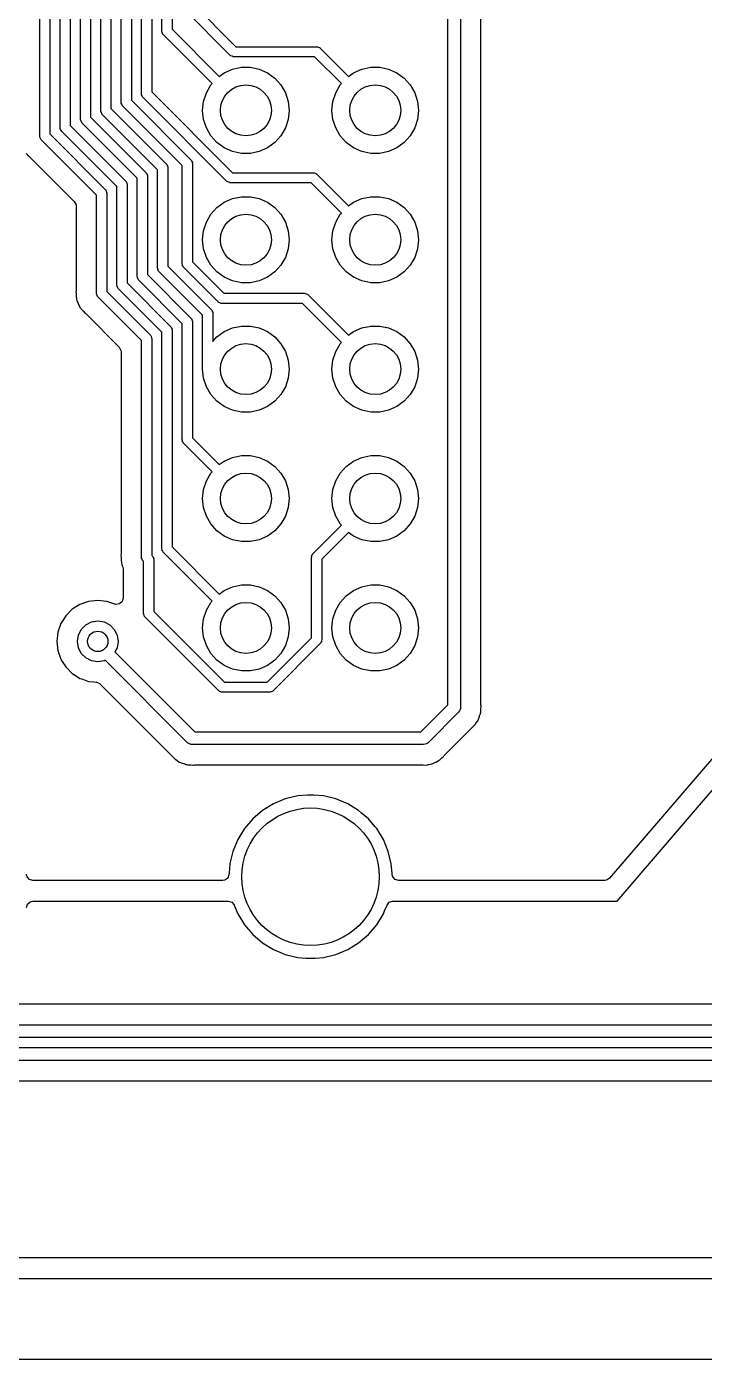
# Model space of a CAD drawing. Extents: x 0.71 to 7.56, y -5.16 to -0.79.
# Drawn here: x 4.465 to 4.989, y -5.157 to -4.127 of the extents above; entities that cross this region are included whole.
import ezdxf

# ---------------------------------------------------------------- set-up
doc = ezdxf.new("R2010")
doc.units = 0
doc.header["$MEASUREMENT"] = 0
doc.layers.add('BLACK', color=7, linetype='CONTINUOUS')

msp = doc.modelspace()

# ---------------------------------------------------------------- linework, layer by layer
at = {"layer": 'BLACK', "linetype": 'CONTINUOUS'}
for p, q in [((4.79035, -4.6515), (4.79035, -3.36614)), ((4.8002, -3.36818), (4.8002, -4.65354)), ((4.81596, -4.65136), (4.81596, -3.37793)), ((4.55354, -4.17921), (4.55354, -4.04765)), ((4.56142, -4.04602), (4.56142, -4.17758)), ((4.56929, -4.13093), (4.56929, -4.04113)), ((4.57717, -4.0395), (4.57717, -4.1293)), ((4.5378, -4.18573), (4.5378, -4.05418)), ((4.54567, -4.05255), (4.54567, -4.1841)), ((4.5063, -4.19878), (4.5063, -4.06722)), ((4.51417, -4.06559), (4.51417, -4.19715)), ((4.52205, -4.19226), (4.52205, -4.0607)), ((4.52992, -4.05907), (4.52992, -4.19063)), ((4.48268, -4.07864), (4.48268, -4.2102)), ((4.49055, -4.2053), (4.49055, -4.07375)), ((4.49843, -4.07212), (4.49843, -4.20367)), ((4.4748, -4.21183), (4.4748, -4.08027)), ((4.59291, -4.10908), (4.62658, -4.14274)), ((4.62216, -4.14946), (4.58619, -4.11349)), ((4.57717, -4.1293), (4.61365, -4.16578)), ((4.56939, -4.13123), (4.56929, -4.13093)), ((4.56934, -4.13155), (4.56939, -4.13123)), ((4.56976, -4.13237), (4.56934, -4.13155)), ((4.57004, -4.13324), (4.56976, -4.13237)), ((4.5703, -4.13343), (4.57004, -4.13324)), ((4.57044, -4.13371), (4.5703, -4.13343)), ((4.60805, -4.17132), (4.57044, -4.13371)), ((4.62245, -4.14961), (4.62216, -4.14946)), ((4.62263, -4.14986), (4.62245, -4.14961)), ((4.62351, -4.15015), (4.62263, -4.14986)), ((4.62433, -4.15057), (4.62351, -4.15015)), ((4.62464, -4.15052), (4.62433, -4.15057)), ((4.62495, -4.15061), (4.62464, -4.15052)), ((4.68735, -4.15061), (4.62495, -4.15061)), ((4.62658, -4.14274), (4.68898, -4.14274)), ((4.70805, -4.17132), (4.68735, -4.15061)), ((4.68898, -4.14274), (4.68928, -4.14284)), ((4.68928, -4.14284), (4.68959, -4.14279)), ((4.68959, -4.14279), (4.69041, -4.14321)), ((4.69041, -4.14321), (4.69129, -4.14349)), ((4.69129, -4.14349), (4.69148, -4.14375)), ((4.69148, -4.14375), (4.69176, -4.14389)), ((4.69176, -4.14389), (4.71365, -4.16578)), ((4.61752, -4.16297), (4.62391, -4.16013)), ((4.62391, -4.16013), (4.63075, -4.15867)), ((4.63075, -4.15867), (4.63775, -4.15867)), ((4.63775, -4.15867), (4.64459, -4.16013)), ((4.64459, -4.16013), (4.65098, -4.16297)), ((4.71752, -4.16297), (4.72391, -4.16013)), ((4.72391, -4.16013), (4.73075, -4.15867)), ((4.73075, -4.15867), (4.73775, -4.15867)), ((4.73775, -4.15867), (4.74459, -4.16013)), ((4.74459, -4.16013), (4.75098, -4.16297)), ((4.60718, -4.17228), (4.60805, -4.17132)), ((4.61365, -4.16578), (4.61752, -4.16297)), ((4.65098, -4.16297), (4.65664, -4.16708)), ((4.65664, -4.16708), (4.66133, -4.17228)), ((4.70718, -4.17228), (4.70805, -4.17132)), ((4.71365, -4.16578), (4.71752, -4.16297)), ((4.75098, -4.16297), (4.75664, -4.16708)), ((4.75664, -4.16708), (4.76133, -4.17228)), ((4.55364, -4.17951), (4.55354, -4.17921)), ((4.55359, -4.17983), (4.55364, -4.17951)), ((4.55401, -4.18065), (4.55359, -4.17983)), ((4.5543, -4.18152), (4.55401, -4.18065)), ((4.55455, -4.18171), (4.5543, -4.18152)), ((4.5547, -4.18199), (4.55455, -4.18171)), ((4.56142, -4.17758), (4.624, -4.24016)), ((4.60152, -4.185), (4.60368, -4.17834)), ((4.60368, -4.17834), (4.60718, -4.17228)), ((4.66133, -4.17228), (4.66482, -4.17834)), ((4.66482, -4.17834), (4.66699, -4.185)), ((4.70152, -4.185), (4.70368, -4.17834)), ((4.70368, -4.17834), (4.70718, -4.17228)), ((4.76133, -4.17228), (4.76482, -4.17834)), ((4.76482, -4.17834), (4.76699, -4.185)), ((4.52992, -4.19063), (4.57273, -4.23344)), ((4.53789, -4.18604), (4.5378, -4.18573)), ((4.53784, -4.18635), (4.53789, -4.18604)), ((4.53826, -4.18717), (4.53784, -4.18635)), ((4.53855, -4.18805), (4.53826, -4.18717)), ((4.5388, -4.18823), (4.53855, -4.18805)), ((4.53895, -4.18852), (4.5388, -4.18823)), ((4.58504, -4.23461), (4.53895, -4.18852)), ((4.54567, -4.1841), (4.59176, -4.23019)), ((4.61958, -4.24688), (4.5547, -4.18199)), ((4.60079, -4.19195), (4.60152, -4.185)), ((4.60152, -4.19891), (4.60079, -4.19195)), ((4.66699, -4.185), (4.66772, -4.19195)), ((4.66772, -4.19195), (4.66699, -4.19891)), ((4.70079, -4.19195), (4.70152, -4.185)), ((4.70152, -4.19891), (4.70079, -4.19195)), ((4.76699, -4.185), (4.76772, -4.19195)), ((4.76772, -4.19195), (4.76699, -4.19891)), ((4.5064, -4.19908), (4.5063, -4.19878)), ((4.50635, -4.1994), (4.5064, -4.19908)), ((4.50677, -4.20022), (4.50635, -4.1994)), ((4.50705, -4.20109), (4.50677, -4.20022)), ((4.50731, -4.20128), (4.50705, -4.20109)), ((4.50745, -4.20156), (4.50731, -4.20128)), ((4.55026, -4.24437), (4.50745, -4.20156)), ((4.51417, -4.19715), (4.55698, -4.23996)), ((4.52215, -4.19256), (4.52205, -4.19226)), ((4.5221, -4.19287), (4.52215, -4.19256)), ((4.52251, -4.19369), (4.5221, -4.19287)), ((4.5228, -4.19457), (4.52251, -4.19369)), ((4.52306, -4.19476), (4.5228, -4.19457)), ((4.5232, -4.19504), (4.52306, -4.19476)), ((4.56601, -4.23785), (4.5232, -4.19504)), ((4.60368, -4.20556), (4.60152, -4.19891)), ((4.66699, -4.19891), (4.66482, -4.20556)), ((4.70368, -4.20556), (4.70152, -4.19891)), ((4.76699, -4.19891), (4.76482, -4.20556)), ((4.4749, -4.21213), (4.4748, -4.21183)), ((4.47485, -4.21244), (4.4749, -4.21213)), ((4.47527, -4.21326), (4.47485, -4.21244)), ((4.48268, -4.2102), (4.52549, -4.25301)), ((4.49065, -4.2056), (4.49055, -4.2053)), ((4.4906, -4.20592), (4.49065, -4.2056)), ((4.49102, -4.20674), (4.4906, -4.20592)), ((4.4913, -4.20762), (4.49102, -4.20674)), ((4.49156, -4.2078), (4.4913, -4.20762)), ((4.4917, -4.20809), (4.49156, -4.2078)), ((4.53452, -4.2509), (4.4917, -4.20809)), ((4.49843, -4.20367), (4.54124, -4.24648)), ((4.60718, -4.21162), (4.60368, -4.20556)), ((4.61186, -4.21682), (4.60718, -4.21162)), ((4.66133, -4.21162), (4.65664, -4.21682)), ((4.66482, -4.20556), (4.66133, -4.21162)), ((4.70718, -4.21162), (4.70368, -4.20556)), ((4.71186, -4.21682), (4.70718, -4.21162)), ((4.76133, -4.21162), (4.75664, -4.21682)), ((4.76482, -4.20556), (4.76133, -4.21162)), ((4.47556, -4.21414), (4.47527, -4.21326)), ((4.47581, -4.21433), (4.47556, -4.21414)), ((4.47596, -4.21461), (4.47581, -4.21433)), ((4.51877, -4.25742), (4.47596, -4.21461)), ((4.61752, -4.22093), (4.61186, -4.21682)), ((4.62391, -4.22378), (4.61752, -4.22093)), ((4.65098, -4.22093), (4.64459, -4.22378)), ((4.65664, -4.21682), (4.65098, -4.22093)), ((4.71752, -4.22093), (4.71186, -4.21682)), ((4.72391, -4.22378), (4.71752, -4.22093)), ((4.75098, -4.22093), (4.74459, -4.22378)), ((4.75664, -4.21682), (4.75098, -4.22093)), ((4.46437, -4.22533), (4.46484, -4.22588)), ((4.46484, -4.22588), (4.4657, -4.22687)), ((4.4657, -4.22687), (4.4657, -4.22687)), ((4.4657, -4.22687), (4.46586, -4.22697)), ((4.46586, -4.22697), (4.46668, -4.22763)), ((4.46668, -4.22763), (4.50157, -4.26252)), ((4.59176, -4.23019), (4.5919, -4.23048)), ((4.5919, -4.23048), (4.59216, -4.23066)), ((4.59216, -4.23066), (4.59245, -4.23154)), ((4.59245, -4.23154), (4.59286, -4.23236)), ((4.59286, -4.23236), (4.59282, -4.23268)), ((4.59282, -4.23268), (4.59291, -4.23298)), ((4.59291, -4.23298), (4.59291, -4.30908)), ((4.63075, -4.22523), (4.62391, -4.22378)), ((4.63775, -4.22523), (4.63075, -4.22523)), ((4.64459, -4.22378), (4.63775, -4.22523)), ((4.73075, -4.22523), (4.72391, -4.22378)), ((4.73775, -4.22523), (4.73075, -4.22523)), ((4.74459, -4.22378), (4.73775, -4.22523)), ((4.55698, -4.23996), (4.55713, -4.24024)), ((4.55713, -4.24024), (4.55739, -4.24043)), ((4.55739, -4.24043), (4.55767, -4.24131)), ((4.55767, -4.24131), (4.55809, -4.24213)), ((4.55809, -4.24213), (4.55804, -4.24244)), ((4.55804, -4.24244), (4.55814, -4.24274)), ((4.55814, -4.24274), (4.55814, -4.31884)), ((4.56601, -4.31395), (4.56601, -4.23785)), ((4.57273, -4.23344), (4.57288, -4.23372)), ((4.57288, -4.23372), (4.57313, -4.23391)), ((4.57313, -4.23391), (4.57342, -4.23478)), ((4.57342, -4.23478), (4.57384, -4.2356)), ((4.57384, -4.2356), (4.57379, -4.23592)), ((4.57379, -4.23592), (4.57389, -4.23622)), ((4.57389, -4.23622), (4.57389, -4.31232)), ((4.58504, -4.31071), (4.58504, -4.23461)), ((4.624, -4.24016), (4.68639, -4.24016)), ((4.68639, -4.24016), (4.6867, -4.24026)), ((4.6867, -4.24026), (4.68701, -4.24021)), ((4.68701, -4.24021), (4.68783, -4.24062)), ((4.68783, -4.24062), (4.68871, -4.24091)), ((4.68871, -4.24091), (4.68889, -4.24117)), ((4.68889, -4.24117), (4.68918, -4.24131)), ((4.68918, -4.24131), (4.71365, -4.26578)), ((4.52549, -4.25301), (4.52563, -4.25329)), ((4.52563, -4.25329), (4.52589, -4.25348)), ((4.52589, -4.25348), (4.52617, -4.25435)), ((4.53452, -4.327), (4.53452, -4.2509)), ((4.54124, -4.24648), (4.54138, -4.24677)), ((4.54138, -4.24677), (4.54164, -4.24695)), ((4.54164, -4.24695), (4.54192, -4.24783)), ((4.54192, -4.24783), (4.54234, -4.24865)), ((4.54234, -4.24865), (4.54229, -4.24896)), ((4.54229, -4.24896), (4.54239, -4.24927)), ((4.54239, -4.24927), (4.54239, -4.32536)), ((4.55026, -4.32047), (4.55026, -4.24437)), ((4.61986, -4.24702), (4.61958, -4.24688)), ((4.62005, -4.24728), (4.61986, -4.24702)), ((4.62093, -4.24756), (4.62005, -4.24728)), ((4.62175, -4.24798), (4.62093, -4.24756)), ((4.62206, -4.24793), (4.62175, -4.24798)), ((4.62236, -4.24803), (4.62206, -4.24793)), ((4.68476, -4.24803), (4.62236, -4.24803)), ((4.70805, -4.27132), (4.68476, -4.24803)), ((4.50157, -4.26252), (4.50289, -4.26494)), ((4.51877, -4.33352), (4.51877, -4.25742)), ((4.52617, -4.25435), (4.52659, -4.25517)), ((4.52659, -4.25517), (4.52654, -4.25549)), ((4.52654, -4.25549), (4.52664, -4.25579)), ((4.52664, -4.25579), (4.52664, -4.33189)), ((4.61186, -4.26708), (4.61752, -4.26297)), ((4.61752, -4.26297), (4.62391, -4.26013)), ((4.62391, -4.26013), (4.63075, -4.25867)), ((4.63075, -4.25867), (4.63775, -4.25867)), ((4.63775, -4.25867), (4.64459, -4.26013)), ((4.64459, -4.26013), (4.65098, -4.26297)), ((4.65098, -4.26297), (4.65664, -4.26708)), ((4.71365, -4.26578), (4.71752, -4.26297)), ((4.71752, -4.26297), (4.72391, -4.26013)), ((4.72391, -4.26013), (4.73075, -4.25867)), ((4.73075, -4.25867), (4.73775, -4.25867)), ((4.73775, -4.25867), (4.74459, -4.26013)), ((4.74459, -4.26013), (4.75098, -4.26297)), ((4.75098, -4.26297), (4.75664, -4.26708)), ((4.50289, -4.26494), (4.503, -4.26597)), ((4.503, -4.26597), (4.503, -4.33088)), ((4.60368, -4.27834), (4.60718, -4.27228)), ((4.60718, -4.27228), (4.61186, -4.26708)), ((4.65664, -4.26708), (4.66133, -4.27228)), ((4.66133, -4.27228), (4.66482, -4.27834)), ((4.70368, -4.27834), (4.70718, -4.27228)), ((4.70718, -4.27228), (4.70805, -4.27132)), ((4.75664, -4.26708), (4.76133, -4.27228)), ((4.76133, -4.27228), (4.76482, -4.27834)), ((4.60152, -4.285), (4.60368, -4.27834)), ((4.66482, -4.27834), (4.66699, -4.285)), ((4.70152, -4.285), (4.70368, -4.27834)), ((4.76482, -4.27834), (4.76699, -4.285)), ((4.60079, -4.29195), (4.60152, -4.285)), ((4.60152, -4.29891), (4.60079, -4.29195)), ((4.66699, -4.285), (4.66772, -4.29195)), ((4.66772, -4.29195), (4.66699, -4.29891)), ((4.70079, -4.29195), (4.70152, -4.285)), ((4.70152, -4.29891), (4.70079, -4.29195)), ((4.76699, -4.285), (4.76772, -4.29195)), ((4.76772, -4.29195), (4.76699, -4.29891)), ((4.60368, -4.30556), (4.60152, -4.29891)), ((4.66699, -4.29891), (4.66482, -4.30556)), ((4.70368, -4.30556), (4.70152, -4.29891)), ((4.76699, -4.29891), (4.76482, -4.30556)), ((4.56611, -4.31425), (4.56601, -4.31395)), ((4.56606, -4.31457), (4.56611, -4.31425)), ((4.56648, -4.31539), (4.56606, -4.31457)), ((4.56676, -4.31626), (4.56648, -4.31539)), ((4.57389, -4.31232), (4.60751, -4.34594)), ((4.58514, -4.31101), (4.58504, -4.31071)), ((4.58509, -4.31132), (4.58514, -4.31101)), ((4.58551, -4.31214), (4.58509, -4.31132)), ((4.58579, -4.31302), (4.58551, -4.31214)), ((4.58605, -4.31321), (4.58579, -4.31302)), ((4.58619, -4.31349), (4.58605, -4.31321)), ((4.61271, -4.34001), (4.58619, -4.31349)), ((4.59291, -4.30908), (4.61713, -4.33329)), ((4.60718, -4.31162), (4.60368, -4.30556)), ((4.61186, -4.31682), (4.60718, -4.31162)), ((4.66133, -4.31162), (4.65664, -4.31682)), ((4.66482, -4.30556), (4.66133, -4.31162)), ((4.70718, -4.31162), (4.70368, -4.30556)), ((4.71186, -4.31682), (4.70718, -4.31162)), ((4.76133, -4.31162), (4.75664, -4.31682)), ((4.76482, -4.30556), (4.76133, -4.31162)), ((4.54239, -4.32536), (4.57601, -4.35899)), ((4.55036, -4.32077), (4.55026, -4.32047)), ((4.55031, -4.32109), (4.55036, -4.32077)), ((4.55073, -4.32191), (4.55031, -4.32109)), ((4.55101, -4.32279), (4.55073, -4.32191)), ((4.55127, -4.32297), (4.55101, -4.32279)), ((4.55142, -4.32326), (4.55127, -4.32297)), ((4.58504, -4.35688), (4.55142, -4.32326)), ((4.55814, -4.31884), (4.59176, -4.35246)), ((4.56702, -4.31645), (4.56676, -4.31626)), ((4.56716, -4.31673), (4.56702, -4.31645)), ((4.60079, -4.35036), (4.56716, -4.31673)), ((4.61752, -4.32093), (4.61186, -4.31682)), ((4.62391, -4.32378), (4.61752, -4.32093)), ((4.63075, -4.32523), (4.62391, -4.32378)), ((4.63775, -4.32523), (4.63075, -4.32523)), ((4.64459, -4.32378), (4.63775, -4.32523)), ((4.65098, -4.32093), (4.64459, -4.32378)), ((4.65664, -4.31682), (4.65098, -4.32093)), ((4.71752, -4.32093), (4.71186, -4.31682)), ((4.72391, -4.32378), (4.71752, -4.32093)), ((4.73075, -4.32523), (4.72391, -4.32378)), ((4.73775, -4.32523), (4.73075, -4.32523)), ((4.74459, -4.32378), (4.73775, -4.32523)), ((4.75098, -4.32093), (4.74459, -4.32378)), ((4.75664, -4.31682), (4.75098, -4.32093)), ((4.50289, -4.33191), (4.50285, -4.3321)), ((4.50285, -4.3321), (4.50285, -4.3321)), ((4.50285, -4.3321), (4.50285, -4.3321)), ((4.50285, -4.3321), (4.50299, -4.33414)), ((4.503, -4.33088), (4.50289, -4.33191)), ((4.50299, -4.33414), (4.503, -4.33431)), ((4.503, -4.33431), (4.503, -4.33493)), ((4.503, -4.33493), (4.50309, -4.33554)), ((4.50309, -4.33554), (4.50311, -4.33571)), ((4.50311, -4.33571), (4.50325, -4.33775)), ((4.51887, -4.33382), (4.51877, -4.33352)), ((4.51882, -4.33413), (4.51887, -4.33382)), ((4.51923, -4.33496), (4.51882, -4.33413)), ((4.51952, -4.33583), (4.51923, -4.33496)), ((4.51978, -4.33602), (4.51952, -4.33583)), ((4.51992, -4.3363), (4.51978, -4.33602)), ((4.52664, -4.33189), (4.56026, -4.36551)), ((4.53461, -4.3273), (4.53452, -4.327)), ((4.53456, -4.32761), (4.53461, -4.3273)), ((4.53498, -4.32843), (4.53456, -4.32761)), ((4.53527, -4.32931), (4.53498, -4.32843)), ((4.53552, -4.3295), (4.53527, -4.32931)), ((4.53567, -4.32978), (4.53552, -4.3295)), ((4.56929, -4.3634), (4.53567, -4.32978)), ((4.61713, -4.33329), (4.67953, -4.33329)), ((4.67953, -4.33329), (4.67983, -4.33339)), ((4.67983, -4.33339), (4.68014, -4.33334)), ((4.68014, -4.33334), (4.68096, -4.33376)), ((4.68096, -4.33376), (4.68184, -4.33404)), ((4.68184, -4.33404), (4.68203, -4.3343)), ((4.68203, -4.3343), (4.68231, -4.33444)), ((4.68231, -4.33444), (4.71365, -4.36578)), ((4.50325, -4.33775), (4.50332, -4.33793)), ((4.50332, -4.33793), (4.50358, -4.33894)), ((4.50358, -4.33894), (4.5036, -4.33913)), ((4.5036, -4.33913), (4.5036, -4.33913)), ((4.5036, -4.33913), (4.50445, -4.34098)), ((4.50445, -4.34098), (4.50452, -4.34115)), ((4.50452, -4.34115), (4.50523, -4.34306)), ((4.50523, -4.34306), (4.50535, -4.34321)), ((4.50535, -4.34321), (4.50588, -4.34411)), ((4.50588, -4.34411), (4.50596, -4.34428)), ((4.50596, -4.34428), (4.50596, -4.34428)), ((4.50596, -4.34428), (4.50596, -4.34428)), ((4.50596, -4.34428), (4.50729, -4.34582)), ((4.50729, -4.34582), (4.5074, -4.34596)), ((4.5074, -4.34596), (4.50777, -4.34646)), ((4.50777, -4.34646), (4.50777, -4.34646)), ((4.50777, -4.34646), (4.50821, -4.34689)), ((4.55354, -4.36993), (4.51992, -4.3363)), ((4.60751, -4.34594), (4.60765, -4.34622)), ((4.60765, -4.34622), (4.60791, -4.34641)), ((4.60791, -4.34641), (4.60819, -4.34729)), ((4.613, -4.34016), (4.61271, -4.34001)), ((4.61318, -4.34041), (4.613, -4.34016)), ((4.61406, -4.3407), (4.61318, -4.34041)), ((4.61488, -4.34112), (4.61406, -4.3407)), ((4.6152, -4.34107), (4.61488, -4.34112)), ((4.6155, -4.34117), (4.6152, -4.34107)), ((4.6779, -4.34117), (4.6155, -4.34117)), ((4.70805, -4.37132), (4.6779, -4.34117)), ((4.50821, -4.34689), (4.50833, -4.34702)), ((4.50833, -4.34702), (4.50943, -4.34829)), ((4.50943, -4.34829), (4.50967, -4.34856)), ((4.50967, -4.34856), (4.50967, -4.34856)), ((4.50967, -4.34856), (4.50983, -4.34867)), ((4.50983, -4.34867), (4.51064, -4.34932)), ((4.51064, -4.34932), (4.53635, -4.37503)), ((4.59176, -4.35246), (4.5919, -4.35275)), ((4.5919, -4.35275), (4.59216, -4.35293)), ((4.59216, -4.35293), (4.59245, -4.35381)), ((4.59245, -4.35381), (4.59286, -4.35463)), ((4.59286, -4.35463), (4.59282, -4.35495)), ((4.59282, -4.35495), (4.59291, -4.35525)), ((4.59291, -4.35525), (4.59291, -4.44505)), ((4.60079, -4.39195), (4.60079, -4.35036)), ((4.60819, -4.34729), (4.60861, -4.34811)), ((4.60861, -4.34811), (4.60856, -4.34842)), ((4.60856, -4.34842), (4.60866, -4.34873)), ((4.60866, -4.34873), (4.60866, -4.37064)), ((4.56026, -4.36551), (4.56041, -4.36579)), ((4.56041, -4.36579), (4.56067, -4.36598)), ((4.56067, -4.36598), (4.56095, -4.36686)), ((4.56095, -4.36686), (4.56137, -4.36768)), ((4.56929, -4.53093), (4.56929, -4.3634)), ((4.57601, -4.35899), (4.57616, -4.35927)), ((4.57616, -4.35927), (4.57641, -4.35946)), ((4.57641, -4.35946), (4.5767, -4.36033)), ((4.5767, -4.36033), (4.57712, -4.36116)), ((4.57712, -4.36116), (4.57707, -4.36147)), ((4.57707, -4.36147), (4.57717, -4.36177)), ((4.57717, -4.36177), (4.57717, -4.5293)), ((4.58504, -4.44668), (4.58504, -4.35688)), ((4.60866, -4.37064), (4.61186, -4.36708)), ((4.61186, -4.36708), (4.61752, -4.36297)), ((4.61752, -4.36297), (4.62391, -4.36013)), ((4.62391, -4.36013), (4.63075, -4.35867)), ((4.63075, -4.35867), (4.63775, -4.35867)), ((4.63775, -4.35867), (4.64459, -4.36013)), ((4.64459, -4.36013), (4.65098, -4.36297)), ((4.65098, -4.36297), (4.65664, -4.36708)), ((4.65664, -4.36708), (4.66133, -4.37228)), ((4.71365, -4.36578), (4.71752, -4.36297)), ((4.71752, -4.36297), (4.72391, -4.36013)), ((4.72391, -4.36013), (4.73075, -4.35867)), ((4.73075, -4.35867), (4.73775, -4.35867)), ((4.73775, -4.35867), (4.74459, -4.36013)), ((4.74459, -4.36013), (4.75098, -4.36297)), ((4.75098, -4.36297), (4.75664, -4.36708)), ((4.75664, -4.36708), (4.76133, -4.37228)), ((4.53635, -4.37503), (4.53766, -4.37744)), ((4.53766, -4.37744), (4.53778, -4.37848)), ((4.55354, -4.53745), (4.55354, -4.36993)), ((4.56137, -4.36768), (4.56132, -4.36799)), ((4.56132, -4.36799), (4.56142, -4.36829)), ((4.56142, -4.36829), (4.56142, -4.53582)), ((4.66133, -4.37228), (4.66482, -4.37834)), ((4.70368, -4.37834), (4.70718, -4.37228)), ((4.70718, -4.37228), (4.70805, -4.37132)), ((4.76133, -4.37228), (4.76482, -4.37834)), ((4.53778, -4.37848), (4.53778, -4.53481)), ((4.66482, -4.37834), (4.66699, -4.385)), ((4.66699, -4.385), (4.66772, -4.39195)), ((4.70079, -4.39195), (4.70152, -4.385)), ((4.70152, -4.385), (4.70368, -4.37834)), ((4.76482, -4.37834), (4.76699, -4.385)), ((4.76699, -4.385), (4.76772, -4.39195)), ((4.60152, -4.39891), (4.60079, -4.39195)), ((4.66772, -4.39195), (4.66699, -4.39891)), ((4.70152, -4.39891), (4.70079, -4.39195)), ((4.76772, -4.39195), (4.76699, -4.39891)), ((4.60368, -4.40556), (4.60152, -4.39891)), ((4.60718, -4.41162), (4.60368, -4.40556)), ((4.66482, -4.40556), (4.66133, -4.41162)), ((4.66699, -4.39891), (4.66482, -4.40556)), ((4.70368, -4.40556), (4.70152, -4.39891)), ((4.70718, -4.41162), (4.70368, -4.40556)), ((4.76482, -4.40556), (4.76133, -4.41162)), ((4.76699, -4.39891), (4.76482, -4.40556)), ((4.61186, -4.41682), (4.60718, -4.41162)), ((4.61752, -4.42093), (4.61186, -4.41682)), ((4.65664, -4.41682), (4.65098, -4.42093)), ((4.66133, -4.41162), (4.65664, -4.41682)), ((4.71186, -4.41682), (4.70718, -4.41162)), ((4.71752, -4.42093), (4.71186, -4.41682)), ((4.75664, -4.41682), (4.75098, -4.42093)), ((4.76133, -4.41162), (4.75664, -4.41682)), ((4.62391, -4.42378), (4.61752, -4.42093)), ((4.63075, -4.42523), (4.62391, -4.42378)), ((4.63775, -4.42523), (4.63075, -4.42523)), ((4.64459, -4.42378), (4.63775, -4.42523)), ((4.65098, -4.42093), (4.64459, -4.42378)), ((4.72391, -4.42378), (4.71752, -4.42093)), ((4.73075, -4.42523), (4.72391, -4.42378)), ((4.73775, -4.42523), (4.73075, -4.42523)), ((4.74459, -4.42378), (4.73775, -4.42523)), ((4.75098, -4.42093), (4.74459, -4.42378)), ((4.58514, -4.44698), (4.58504, -4.44668)), ((4.58509, -4.44729), (4.58514, -4.44698)), ((4.58551, -4.44811), (4.58509, -4.44729)), ((4.58579, -4.44899), (4.58551, -4.44811)), ((4.58605, -4.44918), (4.58579, -4.44899)), ((4.58619, -4.44946), (4.58605, -4.44918)), ((4.60805, -4.47132), (4.58619, -4.44946)), ((4.59291, -4.44505), (4.61365, -4.46578)), ((4.62391, -4.46013), (4.63075, -4.45867)), ((4.63075, -4.45867), (4.63775, -4.45867)), ((4.63775, -4.45867), (4.64459, -4.46013)), ((4.72391, -4.46013), (4.73075, -4.45867)), ((4.73075, -4.45867), (4.73775, -4.45867)), ((4.73775, -4.45867), (4.74459, -4.46013)), ((4.61365, -4.46578), (4.61752, -4.46297)), ((4.61752, -4.46297), (4.62391, -4.46013)), ((4.64459, -4.46013), (4.65098, -4.46297)), ((4.65098, -4.46297), (4.65664, -4.46708)), ((4.65664, -4.46708), (4.66133, -4.47228)), ((4.70718, -4.47228), (4.71186, -4.46708)), ((4.71186, -4.46708), (4.71752, -4.46297)), ((4.71752, -4.46297), (4.72391, -4.46013)), ((4.74459, -4.46013), (4.75098, -4.46297)), ((4.75098, -4.46297), (4.75664, -4.46708)), ((4.75664, -4.46708), (4.76133, -4.47228)), ((4.60152, -4.485), (4.60368, -4.47834)), ((4.60368, -4.47834), (4.60718, -4.47228)), ((4.60718, -4.47228), (4.60805, -4.47132)), ((4.66133, -4.47228), (4.66482, -4.47834)), ((4.66482, -4.47834), (4.66699, -4.485)), ((4.70152, -4.485), (4.70368, -4.47834)), ((4.70368, -4.47834), (4.70718, -4.47228)), ((4.76133, -4.47228), (4.76482, -4.47834)), ((4.76482, -4.47834), (4.76699, -4.485)), ((4.60079, -4.49195), (4.60152, -4.485)), ((4.66699, -4.485), (4.66772, -4.49195)), ((4.70079, -4.49195), (4.70152, -4.485)), ((4.76699, -4.485), (4.76772, -4.49195)), ((4.60152, -4.49891), (4.60079, -4.49195)), ((4.60368, -4.50556), (4.60152, -4.49891)), ((4.66699, -4.49891), (4.66482, -4.50556)), ((4.66772, -4.49195), (4.66699, -4.49891)), ((4.70152, -4.49891), (4.70079, -4.49195)), ((4.70368, -4.50556), (4.70152, -4.49891)), ((4.76699, -4.49891), (4.76482, -4.50556)), ((4.76772, -4.49195), (4.76699, -4.49891)), ((4.60718, -4.51162), (4.60368, -4.50556)), ((4.66482, -4.50556), (4.66133, -4.51162)), ((4.70718, -4.51162), (4.70368, -4.50556)), ((4.76482, -4.50556), (4.76133, -4.51162)), ((4.61186, -4.51682), (4.60718, -4.51162)), ((4.61752, -4.52093), (4.61186, -4.51682)), ((4.62391, -4.52378), (4.61752, -4.52093)), ((4.65098, -4.52093), (4.64459, -4.52378)), ((4.65664, -4.51682), (4.65098, -4.52093)), ((4.66133, -4.51162), (4.65664, -4.51682)), ((4.68619, -4.53444), (4.70805, -4.51259)), ((4.71365, -4.51812), (4.69291, -4.53886)), ((4.70805, -4.51259), (4.70718, -4.51162)), ((4.71752, -4.52093), (4.71365, -4.51812)), ((4.72391, -4.52378), (4.71752, -4.52093)), ((4.75098, -4.52093), (4.74459, -4.52378)), ((4.75664, -4.51682), (4.75098, -4.52093)), ((4.76133, -4.51162), (4.75664, -4.51682)), ((5.1439, -4.51887), (4.91538, -4.78548)), ((4.56939, -4.53123), (4.56929, -4.53093)), ((4.56934, -4.53154), (4.56939, -4.53123)), ((4.56976, -4.53237), (4.56934, -4.53154)), ((4.57717, -4.5293), (4.61365, -4.56578)), ((4.63075, -4.52523), (4.62391, -4.52378)), ((4.63775, -4.52523), (4.63075, -4.52523)), ((4.64459, -4.52378), (4.63775, -4.52523)), ((4.73075, -4.52523), (4.72391, -4.52378)), ((4.73775, -4.52523), (4.73075, -4.52523)), ((4.74459, -4.52378), (4.73775, -4.52523)), ((4.92126, -4.80315), (5.15602, -4.52926)), ((4.53766, -4.53585), (4.53762, -4.53603)), ((4.53762, -4.53603), (4.53762, -4.53603)), ((4.53762, -4.53603), (4.53762, -4.53603)), ((4.53762, -4.53603), (4.53773, -4.53753)), ((4.53778, -4.53481), (4.53766, -4.53585)), ((4.53773, -4.53753), (4.53777, -4.53807)), ((4.53777, -4.53807), (4.53778, -4.53824)), ((4.53778, -4.53824), (4.53778, -4.53886)), ((4.53778, -4.53886), (4.53786, -4.53947)), ((4.53786, -4.53947), (4.53788, -4.53965)), ((4.53788, -4.53965), (4.53803, -4.54168)), ((4.53803, -4.54168), (4.53809, -4.54186)), ((4.53809, -4.54186), (4.53835, -4.54287)), ((4.55364, -4.53775), (4.55354, -4.53745)), ((4.55359, -4.53807), (4.55364, -4.53775)), ((4.55401, -4.53889), (4.55359, -4.53807)), ((4.5543, -4.53977), (4.55401, -4.53889)), ((4.55455, -4.53995), (4.5543, -4.53977)), ((4.5547, -4.54024), (4.55455, -4.53995)), ((4.55512, -4.54066), (4.5547, -4.54024)), ((4.55512, -4.58079), (4.55512, -4.54066)), ((4.56142, -4.53582), (4.56184, -4.53624)), ((4.56184, -4.53624), (4.56198, -4.53653)), ((4.56198, -4.53653), (4.56224, -4.53671)), ((4.56224, -4.53671), (4.56253, -4.53759)), ((4.56253, -4.53759), (4.56294, -4.53841)), ((4.56294, -4.53841), (4.56289, -4.53872)), ((4.56289, -4.53872), (4.56299, -4.53903)), ((4.56299, -4.53903), (4.56299, -4.57915)), ((4.57004, -4.53324), (4.56976, -4.53237)), ((4.5703, -4.53343), (4.57004, -4.53324)), ((4.57044, -4.53371), (4.5703, -4.53343)), ((4.60805, -4.57132), (4.57044, -4.53371)), ((4.68504, -4.53723), (4.68514, -4.53693)), ((4.68504, -4.59963), (4.68504, -4.53723)), ((4.68509, -4.53661), (4.68551, -4.53579)), ((4.68514, -4.53693), (4.68509, -4.53661)), ((4.68551, -4.53579), (4.68579, -4.53491)), ((4.68579, -4.53491), (4.68605, -4.53473)), ((4.68605, -4.53473), (4.68619, -4.53444)), ((4.69291, -4.53886), (4.69291, -4.60126)), ((4.53835, -4.54287), (4.53838, -4.54306)), ((4.53838, -4.54306), (4.53891, -4.54422)), ((4.53891, -4.54422), (4.53935, -4.54625)), ((4.53935, -4.54625), (4.53935, -4.56897)), ((4.61752, -4.56297), (4.62391, -4.56013)), ((4.62391, -4.56013), (4.63075, -4.55867)), ((4.63075, -4.55867), (4.63775, -4.55867)), ((4.63775, -4.55867), (4.64459, -4.56013)), ((4.64459, -4.56013), (4.65098, -4.56297)), ((4.71752, -4.56297), (4.72391, -4.56013)), ((4.72391, -4.56013), (4.73075, -4.55867)), ((4.73075, -4.55867), (4.73775, -4.55867)), ((4.73775, -4.55867), (4.74459, -4.56013)), ((4.74459, -4.56013), (4.75098, -4.56297)), ((4.51263, -4.57144), (4.50592, -4.57379)), ((4.51968, -4.57065), (4.51263, -4.57144)), ((4.51263, -4.57144), (4.51263, -4.57144)), ((4.51969, -4.57065), (4.51968, -4.57065)), ((4.52674, -4.57144), (4.51969, -4.57065)), ((4.53286, -4.57358), (4.52674, -4.57144)), ((4.52674, -4.57144), (4.52674, -4.57144)), ((4.53858, -4.57161), (4.5365, -4.57341)), ((4.53935, -4.56897), (4.53858, -4.57161)), ((4.60368, -4.57834), (4.60718, -4.57228)), ((4.60718, -4.57228), (4.60805, -4.57132)), ((4.61365, -4.56578), (4.61752, -4.56297)), ((4.65098, -4.56297), (4.65664, -4.56708)), ((4.65664, -4.56708), (4.66133, -4.57228)), ((4.66133, -4.57228), (4.66482, -4.57834)), ((4.70368, -4.57834), (4.70718, -4.57228)), ((4.70718, -4.57228), (4.71186, -4.56708)), ((4.71186, -4.56708), (4.71752, -4.56297)), ((4.75098, -4.56297), (4.75664, -4.56708)), ((4.75664, -4.56708), (4.76133, -4.57228)), ((4.76133, -4.57228), (4.76482, -4.57834)), ((4.49489, -4.58259), (4.49111, -4.5886)), ((4.49991, -4.57757), (4.49489, -4.58259)), ((4.50592, -4.57379), (4.49991, -4.57757)), ((4.53377, -4.57381), (4.53286, -4.57358)), ((4.5365, -4.57341), (4.53377, -4.57381)), ((4.55522, -4.58109), (4.55512, -4.58079)), ((4.55517, -4.5814), (4.55522, -4.58109)), ((4.55559, -4.58222), (4.55517, -4.5814)), ((4.55587, -4.5831), (4.55559, -4.58222)), ((4.55613, -4.58329), (4.55587, -4.5831)), ((4.55627, -4.58357), (4.55613, -4.58329)), ((4.56299, -4.57915), (4.6177, -4.63386)), ((4.60152, -4.585), (4.60368, -4.57834)), ((4.66482, -4.57834), (4.66699, -4.585)), ((4.70152, -4.585), (4.70368, -4.57834)), ((4.76482, -4.57834), (4.76699, -4.585)), ((4.49111, -4.5886), (4.48876, -4.5953)), ((4.50471, -4.5975), (4.50694, -4.59311)), ((4.50694, -4.59311), (4.51043, -4.58962)), ((4.51043, -4.58962), (4.51482, -4.58738)), ((4.51482, -4.58738), (4.51969, -4.58661)), ((4.51969, -4.58661), (4.52455, -4.58738)), ((4.52455, -4.58738), (4.52894, -4.58962)), ((4.52894, -4.58962), (4.53243, -4.59311)), ((4.53243, -4.59311), (4.53466, -4.5975)), ((4.61328, -4.64058), (4.55627, -4.58357)), ((4.60079, -4.59195), (4.60152, -4.585)), ((4.60152, -4.59891), (4.60079, -4.59195)), ((4.66699, -4.585), (4.66772, -4.59195)), ((4.66772, -4.59195), (4.66699, -4.59891)), ((4.70079, -4.59195), (4.70152, -4.585)), ((4.70152, -4.59891), (4.70079, -4.59195)), ((4.76699, -4.585), (4.76772, -4.59195)), ((4.76772, -4.59195), (4.76699, -4.59891)), ((4.48876, -4.59531), (4.48797, -4.60236)), ((4.48797, -4.60236), (4.48797, -4.60236)), ((4.48797, -4.60236), (4.48876, -4.60942)), ((4.48876, -4.5953), (4.48876, -4.59531)), ((4.50394, -4.60236), (4.50471, -4.5975)), ((4.50471, -4.60723), (4.50394, -4.60236)), ((4.53466, -4.5975), (4.53543, -4.60236)), ((4.53543, -4.60236), (4.53466, -4.60723)), ((4.60368, -4.60556), (4.60152, -4.59891)), ((4.65081, -4.63386), (4.68504, -4.59963)), ((4.69176, -4.60404), (4.65522, -4.64058)), ((4.66699, -4.59891), (4.66482, -4.60556)), ((4.6919, -4.60376), (4.69176, -4.60404)), ((4.69216, -4.60357), (4.6919, -4.60376)), ((4.69245, -4.6027), (4.69216, -4.60357)), ((4.69286, -4.60187), (4.69245, -4.6027)), ((4.69291, -4.60126), (4.69282, -4.60156)), ((4.69282, -4.60156), (4.69286, -4.60187)), ((4.70368, -4.60556), (4.70152, -4.59891)), ((4.76699, -4.59891), (4.76482, -4.60556)), ((4.48876, -4.60942), (4.48876, -4.60942)), ((4.48876, -4.60942), (4.49111, -4.61612)), ((4.50694, -4.61162), (4.50471, -4.60723)), ((4.51043, -4.6151), (4.50694, -4.61162)), ((4.53466, -4.60723), (4.53297, -4.61054)), ((4.53297, -4.61054), (4.59468, -4.67224)), ((4.60718, -4.61162), (4.60368, -4.60556)), ((4.61186, -4.61682), (4.60718, -4.61162)), ((4.66133, -4.61162), (4.65664, -4.61682)), ((4.66482, -4.60556), (4.66133, -4.61162)), ((4.70718, -4.61162), (4.70368, -4.60556)), ((4.71186, -4.61682), (4.70718, -4.61162)), ((4.76133, -4.61162), (4.75664, -4.61682)), ((4.76482, -4.60556), (4.76133, -4.61162)), ((4.49111, -4.61612), (4.49224, -4.61792)), ((4.49224, -4.61792), (4.49489, -4.62214)), ((4.49489, -4.62214), (4.49991, -4.62716)), ((4.51482, -4.61734), (4.51043, -4.6151)), ((4.51969, -4.61811), (4.51482, -4.61734)), ((4.52455, -4.61734), (4.51969, -4.61811)), ((4.52541, -4.6169), (4.52455, -4.61734)), ((4.58916, -4.68065), (4.52541, -4.6169)), ((4.61752, -4.62093), (4.61186, -4.61682)), ((4.62391, -4.62378), (4.61752, -4.62093)), ((4.63075, -4.62523), (4.62391, -4.62378)), ((4.64459, -4.62378), (4.63775, -4.62523)), ((4.65098, -4.62093), (4.64459, -4.62378)), ((4.65664, -4.61682), (4.65098, -4.62093)), ((4.71752, -4.62093), (4.71186, -4.61682)), ((4.72391, -4.62378), (4.71752, -4.62093)), ((4.73075, -4.62523), (4.72391, -4.62378)), ((4.74459, -4.62378), (4.73775, -4.62523)), ((4.75098, -4.62093), (4.74459, -4.62378)), ((4.75664, -4.61682), (4.75098, -4.62093)), ((4.49991, -4.62716), (4.50243, -4.62874)), ((4.50243, -4.62874), (4.50413, -4.62981)), ((4.50413, -4.62981), (4.50592, -4.63094)), ((4.50592, -4.63094), (4.50734, -4.63143)), ((4.50734, -4.63143), (4.51263, -4.63328)), ((4.51263, -4.63328), (4.51263, -4.63328)), ((4.51263, -4.63328), (4.51656, -4.63373)), ((4.51656, -4.63373), (4.51867, -4.63396)), ((4.51867, -4.63396), (4.52121, -4.63503)), ((4.6177, -4.63386), (4.65081, -4.63386)), ((4.63775, -4.62523), (4.63075, -4.62523)), ((4.73775, -4.62523), (4.73075, -4.62523)), ((4.52121, -4.63503), (4.52158, -4.63536)), ((4.52158, -4.63536), (4.57776, -4.69154)), ((4.61356, -4.64072), (4.61328, -4.64058)), ((4.61375, -4.64098), (4.61356, -4.64072)), ((4.61463, -4.64127), (4.61375, -4.64098)), ((4.61545, -4.64168), (4.61463, -4.64127)), ((4.61576, -4.64163), (4.61545, -4.64168)), ((4.61607, -4.64173), (4.61576, -4.64163)), ((4.65244, -4.64173), (4.61607, -4.64173)), ((4.65274, -4.64163), (4.65244, -4.64173)), ((4.65305, -4.64168), (4.65274, -4.64163)), ((4.65388, -4.64127), (4.65305, -4.64168)), ((4.65475, -4.64098), (4.65388, -4.64127)), ((4.65494, -4.64072), (4.65475, -4.64098)), ((4.65522, -4.64058), (4.65494, -4.64072)), ((4.76962, -4.67224), (4.79035, -4.6515)), ((4.8, -4.65493), (4.79934, -4.65595)), ((4.80003, -4.65468), (4.8, -4.65493)), ((4.80008, -4.65459), (4.80003, -4.65468)), ((4.8002, -4.65354), (4.80007, -4.65441)), ((4.80007, -4.65441), (4.80008, -4.65459)), ((4.81604, -4.65218), (4.81596, -4.65136)), ((4.81596, -4.65473), (4.81598, -4.65448)), ((4.81596, -4.65639), (4.81596, -4.65473)), ((4.81598, -4.65448), (4.81603, -4.65397)), ((4.81603, -4.65397), (4.81615, -4.65283)), ((4.81615, -4.65283), (4.81604, -4.65218)), ((4.79876, -4.65702), (4.77513, -4.68065)), ((4.79934, -4.65595), (4.79876, -4.65702)), ((4.81148, -4.66672), (4.81234, -4.66531)), ((4.81234, -4.66531), (4.81248, -4.6651)), ((4.81248, -4.6651), (4.81348, -4.66378)), ((4.81348, -4.66378), (4.81372, -4.66317)), ((4.81372, -4.66317), (4.81409, -4.66242)), ((4.81409, -4.66242), (4.81443, -4.66186)), ((4.81443, -4.66186), (4.81488, -4.66027)), ((4.81488, -4.66027), (4.81496, -4.66003)), ((4.81496, -4.66003), (4.81557, -4.65849)), ((4.81557, -4.65849), (4.81563, -4.65784)), ((4.81563, -4.65784), (4.81579, -4.65702)), ((4.81579, -4.65702), (4.81596, -4.65639)), ((4.59468, -4.67224), (4.76962, -4.67224)), ((4.78783, -4.69025), (4.80965, -4.66842)), ((4.80965, -4.66842), (4.81148, -4.66672)), ((4.59023, -4.68123), (4.58916, -4.68065)), ((4.59125, -4.68189), (4.59023, -4.68123)), ((4.5915, -4.68192), (4.59125, -4.68189)), ((4.59159, -4.68197), (4.5915, -4.68192)), ((4.59177, -4.68196), (4.59159, -4.68197)), ((4.59264, -4.68209), (4.59177, -4.68196)), ((4.77165, -4.68209), (4.59264, -4.68209)), ((4.77282, -4.68174), (4.77165, -4.68209)), ((4.77401, -4.68148), (4.77282, -4.68174)), ((4.77421, -4.68134), (4.77401, -4.68148)), ((4.77431, -4.68131), (4.77421, -4.68134)), ((4.77443, -4.68117), (4.77431, -4.68131)), ((4.77513, -4.68065), (4.77443, -4.68117)), ((4.57776, -4.69154), (4.57946, -4.69336)), ((4.57946, -4.69336), (4.58088, -4.69423)), ((4.58088, -4.69423), (4.58108, -4.69437)), ((4.58108, -4.69437), (4.5824, -4.69537)), ((4.5824, -4.69537), (4.58301, -4.69561)), ((4.58301, -4.69561), (4.58376, -4.69598)), ((4.58376, -4.69598), (4.58432, -4.69632)), ((4.58432, -4.69632), (4.58432, -4.69632)), ((4.58432, -4.69632), (4.58529, -4.69659)), ((4.58529, -4.69659), (4.58591, -4.69677)), ((4.58591, -4.69677), (4.58615, -4.69685)), ((4.77789, -4.69701), (4.77868, -4.69675)), ((4.77868, -4.69675), (4.77931, -4.69659)), ((4.77931, -4.69659), (4.78076, -4.69578)), ((4.78076, -4.69578), (4.78098, -4.69567)), ((4.78098, -4.69567), (4.7825, -4.69501)), ((4.7825, -4.69501), (4.78301, -4.69459)), ((4.78301, -4.69459), (4.7837, -4.69413)), ((4.7837, -4.69413), (4.78427, -4.69381)), ((4.78427, -4.69381), (4.78544, -4.69263)), ((4.78544, -4.69263), (4.78563, -4.69247)), ((4.78563, -4.69247), (4.78692, -4.69142)), ((4.78692, -4.69142), (4.78729, -4.69088)), ((4.78729, -4.69088), (4.78783, -4.69025)), ((4.58615, -4.69685), (4.58769, -4.69746)), ((4.58769, -4.69746), (4.58835, -4.69752)), ((4.58835, -4.69752), (4.58916, -4.69768)), ((4.58916, -4.69768), (4.58979, -4.69785)), ((4.58979, -4.69785), (4.59145, -4.69785)), ((4.59145, -4.69785), (4.5917, -4.69787)), ((4.5917, -4.69787), (4.59335, -4.69804)), ((4.59335, -4.69804), (4.594, -4.69793)), ((4.594, -4.69793), (4.59483, -4.69785)), ((4.59483, -4.69785), (4.7713, -4.69785)), ((4.7713, -4.69785), (4.77379, -4.69794)), ((4.77379, -4.69794), (4.7754, -4.69755)), ((4.7754, -4.69755), (4.77564, -4.6975)), ((4.77564, -4.6975), (4.77729, -4.69727)), ((4.77729, -4.69727), (4.77789, -4.69701)), ((4.66472, -4.72414), (4.65556, -4.72793)), ((4.67436, -4.72182), (4.66472, -4.72414)), ((4.68178, -4.72124), (4.67436, -4.72182)), ((4.68673, -4.72124), (4.68178, -4.72124)), ((4.68178, -4.72124), (4.68178, -4.72124)), ((4.69414, -4.72182), (4.68673, -4.72124)), ((4.68673, -4.72124), (4.68673, -4.72124)), ((4.70378, -4.72414), (4.69414, -4.72182)), ((4.71295, -4.72793), (4.70378, -4.72414)), ((4.6471, -4.73312), (4.63956, -4.73956)), ((4.65556, -4.72793), (4.6471, -4.73312)), ((4.6471, -4.73312), (4.6471, -4.73312)), ((4.7214, -4.73312), (4.71295, -4.72793)), ((4.72374, -4.73512), (4.7214, -4.73312)), ((4.7214, -4.73312), (4.7214, -4.73312)), ((4.72895, -4.73956), (4.72374, -4.73512)), ((4.63312, -4.7471), (4.62793, -4.75556)), ((4.63956, -4.73956), (4.63312, -4.7471)), ((4.63312, -4.7471), (4.63312, -4.7471)), ((4.73393, -4.7454), (4.72895, -4.73956)), ((4.73539, -4.7471), (4.73393, -4.7454)), ((4.74057, -4.75556), (4.73539, -4.7471)), ((4.73539, -4.7471), (4.73539, -4.7471)), ((4.62793, -4.75556), (4.62414, -4.76472)), ((4.74437, -4.76472), (4.74057, -4.75556)), ((4.74057, -4.75556), (4.74057, -4.75556)), ((4.62414, -4.76472), (4.62191, -4.774)), ((4.74668, -4.77436), (4.74437, -4.76472)), ((4.62182, -4.77436), (4.62126, -4.7815)), ((4.62191, -4.774), (4.62182, -4.77436)), ((4.74724, -4.7815), (4.74668, -4.77436)), ((4.46503, -4.78433), (4.46459, -4.7823)), ((4.46683, -4.78641), (4.46503, -4.78433)), ((4.46947, -4.78719), (4.46683, -4.78641)), ((4.6163, -4.78719), (4.46947, -4.78719)), ((4.61797, -4.78689), (4.6163, -4.78719)), ((4.62019, -4.78526), (4.61797, -4.78689)), ((4.62117, -4.78269), (4.62019, -4.78526)), ((4.62126, -4.7815), (4.62117, -4.78269)), ((4.74734, -4.78269), (4.74724, -4.7815)), ((4.74776, -4.78433), (4.74734, -4.78269)), ((4.74956, -4.78641), (4.74776, -4.78433)), ((4.7522, -4.78719), (4.74956, -4.78641)), ((4.91167, -4.78719), (4.7522, -4.78719)), ((4.91307, -4.78698), (4.91167, -4.78719)), ((4.91538, -4.78548), (4.91307, -4.78698)), ((4.46459, -4.80803), (4.46536, -4.80539)), ((4.46536, -4.80539), (4.46744, -4.80359)), ((4.46744, -4.80359), (4.46947, -4.80315)), ((4.46947, -4.80315), (4.62061, -4.80315)), ((4.62061, -4.80315), (4.62325, -4.80392)), ((4.62325, -4.80392), (4.62505, -4.806)), ((4.62505, -4.806), (4.62512, -4.80616)), ((4.62512, -4.80616), (4.62793, -4.81295)), ((4.74152, -4.81065), (4.74338, -4.80616)), ((4.74338, -4.80616), (4.74511, -4.80402)), ((4.74511, -4.80402), (4.74772, -4.80315)), ((4.74772, -4.80315), (4.74789, -4.80315)), ((4.74789, -4.80315), (4.92126, -4.80315)), ((4.92126, -4.80315), (4.92126, -4.80315)), ((4.62793, -4.81295), (4.63312, -4.8214)), ((4.73539, -4.8214), (4.74057, -4.81295)), ((4.74057, -4.81295), (4.74152, -4.81065)), ((4.63312, -4.8214), (4.63312, -4.8214)), ((4.63312, -4.8214), (4.63312, -4.8214)), ((4.63312, -4.8214), (4.63956, -4.82895)), ((4.63956, -4.82895), (4.6452, -4.83377)), ((4.7214, -4.83539), (4.72895, -4.82895)), ((4.72895, -4.82895), (4.73539, -4.8214)), ((4.6452, -4.83377), (4.6471, -4.83539)), ((4.6471, -4.83539), (4.6471, -4.83539)), ((4.6471, -4.83539), (4.65556, -4.84057)), ((4.65556, -4.84057), (4.66228, -4.84336)), ((4.70378, -4.84437), (4.71295, -4.84057)), ((4.71295, -4.84057), (4.7214, -4.83539)), ((4.66228, -4.84336), (4.66472, -4.84437)), ((4.66472, -4.84437), (4.67436, -4.84668)), ((4.67436, -4.84668), (4.68051, -4.84716)), ((4.68051, -4.84716), (4.68178, -4.84726)), ((4.68178, -4.84726), (4.68178, -4.84726)), ((4.68178, -4.84726), (4.68673, -4.84726)), ((4.68673, -4.84726), (4.68789, -4.84717)), ((4.68789, -4.84717), (4.69414, -4.84668)), ((4.69414, -4.84668), (4.70378, -4.84437)), ((5.87605, -4.88285), (4.28421, -4.88285)), ((4.27566, -4.89862), (5.8846, -4.89862)), ((5.88664, -4.90846), (4.27362, -4.90846)), ((4.26832, -4.91634), (6.06688, -4.91634)), ((6.06892, -4.92618), (4.26628, -4.92618)), ((4.26847, -4.94195), (6.06857, -4.94195)), ((6.41244, -5.07874), (4.31747, -5.07874)), ((4.32721, -5.0947), (6.41244, -5.0947)), ((7.01474, -5.15726), (4.33561, -5.15726))]:
    msp.add_line(p, q, dxfattribs=at)
at = {"layer": 'BLACK'}
for centre, radius in [((4.63425, -4.19195), 0.019685), ((4.73425, -4.19195), 0.019685), ((4.63425, -4.29195), 0.019685), ((4.73425, -4.29195), 0.019685), ((4.63425, -4.39195), 0.019685), ((4.73425, -4.39195), 0.019685), ((4.63425, -4.49195), 0.019685), ((4.73425, -4.49195), 0.019685), ((4.63425, -4.59195), 0.019685), ((4.73425, -4.59195), 0.019685), ((4.51969, -4.60236), 0.007874), ((4.68425, -4.78425), 0.05315)]:
    msp.add_circle(centre, radius, dxfattribs=at)

doc.saveas('drawing.dxf')
